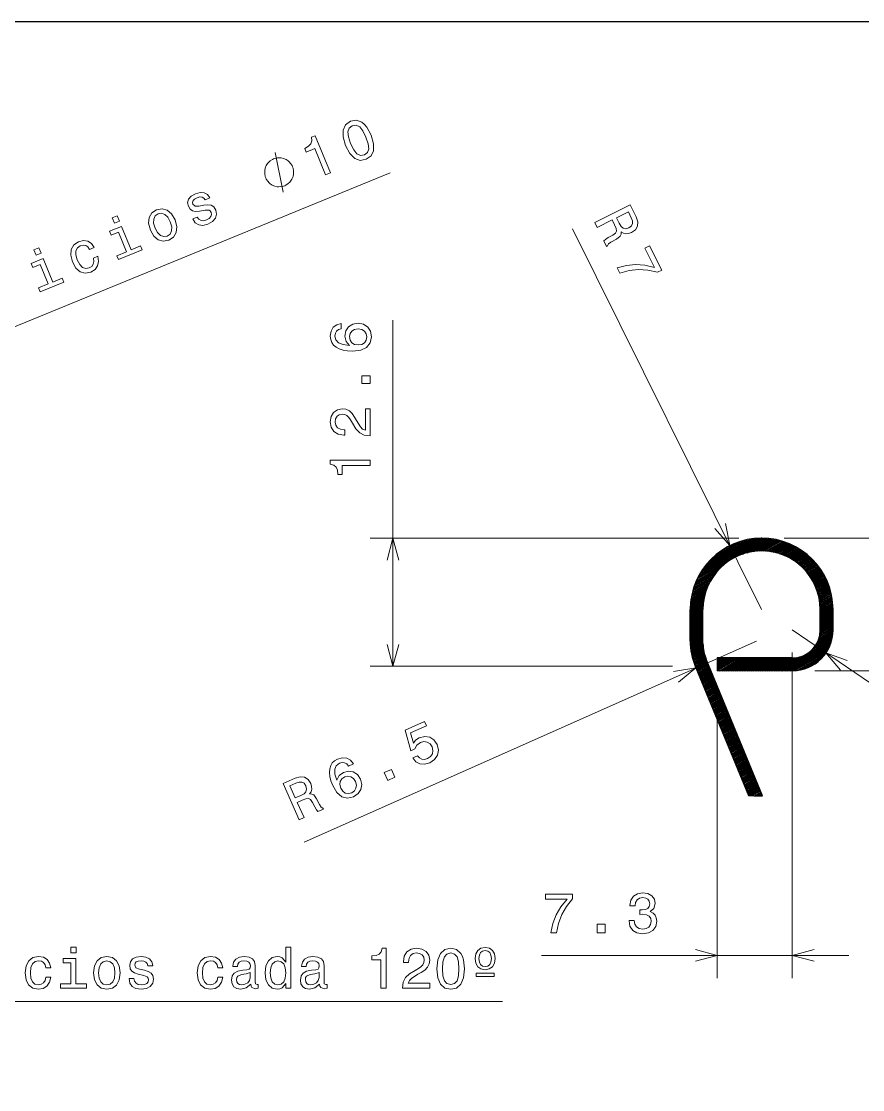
# Model space of a CAD drawing. Extents: x 25 to 410, y 10 to 284.
# Drawn here: x 167.2 to 241.5, y 189.7 to 284 of the extents above; entities that cross this region are included whole.
import ezdxf

# ---------------------------------------------------------------- set-up
doc = ezdxf.new("R2010")
doc.units = 0
doc.linetypes.add('DASHDOT', pattern=[18.5, 12, -3, 0.5, -3])
doc.layers.get('0').update_dxf_attribs({"linetype": 'CONTINUOUS'})
doc.layers.add('cotas', color=2, linetype='CONTINUOUS', lineweight=20)

msp = doc.modelspace()

# ---------------------------------------------------------------- linework, layer by layer
at = {"color": 7}
msp.add_line((25, 284), (410, 284), dxfattribs=at)
at = {"color": 7, "ltscale": 0.17905}
msp.add_line((226.864, 234.772), (233.066, 238.353), dxfattribs=at)
at = {"color": 7, "ltscale": 0.171556}
msp.add_line((226.944, 234.934), (232.887, 238.365), dxfattribs=at)
at = {"color": 7, "ltscale": 0.163603}
msp.add_line((227.031, 235.099), (232.698, 238.371), dxfattribs=at)
at = {"color": 7, "ltscale": 0.155116}
msp.add_line((227.128, 235.271), (232.502, 238.373), dxfattribs=at)
at = {"color": 7, "ltscale": 0.145918}
msp.add_line((227.239, 235.45), (232.294, 238.369), dxfattribs=at)
at = {"color": 7, "ltscale": 0.135877}
msp.add_line((227.362, 235.637), (232.069, 238.354), dxfattribs=at)
at = {"color": 7, "ltscale": 0.12489}
msp.add_line((227.502, 235.833), (231.828, 238.331), dxfattribs=at)
at = {"color": 7, "ltscale": 0.112624}
msp.add_line((227.664, 236.042), (231.565, 238.295), dxfattribs=at)
at = {"color": 7, "ltscale": 0.098567}
msp.add_line((227.858, 236.269), (231.272, 238.241), dxfattribs=at)
at = {"color": 7, "ltscale": 0.081861}
msp.add_line((228.098, 236.524), (230.934, 238.161), dxfattribs=at)
at = {"color": 7, "ltscale": 0.060417}
msp.add_line((228.416, 236.823), (230.509, 238.031), dxfattribs=at)
at = {"color": 7, "ltscale": 0.023165}
msp.add_line((229.021, 237.287), (229.823, 237.751), dxfattribs=at)
at = {"color": 7, "ltscale": 0.068795}
msp.add_line((230.854, 236.96), (233.237, 238.336), dxfattribs=at)
at = {"color": 7, "ltscale": 0.061528}
msp.add_line((231.273, 237.087), (233.404, 238.317), dxfattribs=at)
at = {"color": 7, "ltscale": 0.05663}
msp.add_line((231.6, 237.16), (233.561, 238.292), dxfattribs=at)
at = {"color": 7, "ltscale": 0.053086}
msp.add_line((231.877, 237.205), (233.716, 238.266), dxfattribs=at)
at = {"color": 7, "ltscale": 0.050259}
msp.add_line((232.123, 237.231), (233.864, 238.236), dxfattribs=at)
at = {"color": 7, "ltscale": 0.047955}
msp.add_line((232.347, 237.245), (234.008, 238.204), dxfattribs=at)
at = {"color": 7, "ltscale": 0.045943}
msp.add_line((232.556, 237.25), (234.148, 238.169), dxfattribs=at)
at = {"color": 7, "ltscale": 0.044341}
msp.add_line((232.748, 237.245), (234.284, 238.132), dxfattribs=at)
at = {"color": 7, "ltscale": 0.042887}
for p, q in [((232.93, 237.235), (234.415, 238.093)), ((226.414, 233.473), (227.899, 234.33))]:
    msp.add_line(p, q, dxfattribs=at)
at = {"color": 7, "ltscale": 0.041615}
msp.add_line((233.103, 237.219), (234.545, 238.052), dxfattribs=at)
at = {"color": 7, "ltscale": 0.040414}
msp.add_line((233.269, 237.2), (234.669, 238.008), dxfattribs=at)
at = {"color": 7, "ltscale": 0.039442}
msp.add_line((233.426, 237.175), (234.792, 237.964), dxfattribs=at)
at = {"color": 7, "ltscale": 0.038494}
msp.add_line((233.577, 237.147), (234.911, 237.917), dxfattribs=at)
at = {"color": 7, "ltscale": 0.037666}
msp.add_line((233.724, 237.116), (235.029, 237.869), dxfattribs=at)
at = {"color": 7, "ltscale": 0.036884}
msp.add_line((233.863, 237.081), (235.141, 237.818), dxfattribs=at)
at = {"color": 7, "ltscale": 0.036206}
msp.add_line((233.998, 237.044), (235.253, 237.768), dxfattribs=at)
at = {"color": 7, "ltscale": 0.035529}
msp.add_line((234.13, 237.004), (235.361, 237.715), dxfattribs=at)
at = {"color": 7, "ltscale": 0.034962}
msp.add_line((234.256, 236.961), (235.467, 237.66), dxfattribs=at)
at = {"color": 7, "ltscale": 0.034397}
msp.add_line((234.38, 236.917), (235.572, 237.605), dxfattribs=at)
at = {"color": 7, "ltscale": 0.033902}
msp.add_line((234.498, 236.87), (235.672, 237.548), dxfattribs=at)
at = {"color": 7, "ltscale": 0.033446}
msp.add_line((234.615, 236.822), (235.773, 237.491), dxfattribs=at)
at = {"color": 7, "ltscale": 0.033}
msp.add_line((234.727, 236.771), (235.87, 237.431), dxfattribs=at)
at = {"color": 7, "ltscale": 0.032587}
msp.add_line((234.837, 236.719), (235.966, 237.371), dxfattribs=at)
at = {"color": 7, "ltscale": 0.032235}
msp.add_line((234.943, 236.665), (236.06, 237.31), dxfattribs=at)
at = {"color": 7, "ltscale": 0.031851}
msp.add_line((235.047, 236.61), (236.151, 237.247), dxfattribs=at)
at = {"color": 7, "ltscale": 0.031564}
msp.add_line((235.148, 236.553), (236.241, 237.184), dxfattribs=at)
at = {"color": 7, "ltscale": 0.031225}
msp.add_line((235.247, 236.494), (236.329, 237.119), dxfattribs=at)
at = {"color": 7, "ltscale": 0.03095}
msp.add_line((235.343, 236.434), (236.415, 237.053), dxfattribs=at)
at = {"color": 7, "ltscale": 0.030696}
msp.add_line((235.437, 236.373), (236.5, 236.987), dxfattribs=at)
at = {"color": 7, "ltscale": 0.030432}
msp.add_line((235.528, 236.31), (236.582, 236.919), dxfattribs=at)
at = {"color": 7, "ltscale": 0.030198}
msp.add_line((235.618, 236.246), (236.664, 236.85), dxfattribs=at)
at = {"color": 7, "ltscale": 0.030001}
msp.add_line((235.704, 236.181), (236.743, 236.781), dxfattribs=at)
at = {"color": 7, "ltscale": 0.068709}
msp.add_line((226.793, 234.615), (229.173, 235.99), dxfattribs=at)
at = {"color": 7, "ltscale": 0.029757}
msp.add_line((235.79, 236.115), (236.821, 236.71), dxfattribs=at)
at = {"color": 7, "ltscale": 0.029632}
msp.add_line((235.872, 236.047), (236.898, 236.639), dxfattribs=at)
at = {"color": 7, "ltscale": 0.029403}
msp.add_line((235.953, 235.978), (236.972, 236.566), dxfattribs=at)
at = {"color": 7, "ltscale": 0.02927}
msp.add_line((236.031, 235.908), (237.045, 236.493), dxfattribs=at)
at = {"color": 7, "ltscale": 0.029134}
msp.add_line((236.109, 235.837), (237.118, 236.42), dxfattribs=at)
at = {"color": 7, "ltscale": 0.028977}
msp.add_line((236.183, 235.765), (237.187, 236.344), dxfattribs=at)
at = {"color": 7, "ltscale": 0.028858}
msp.add_line((236.256, 235.691), (237.256, 236.269), dxfattribs=at)
at = {"color": 7, "ltscale": 0.028751}
msp.add_line((236.328, 235.617), (237.324, 236.192), dxfattribs=at)
at = {"color": 7, "ltscale": 0.028635}
msp.add_line((236.397, 235.542), (237.389, 236.114), dxfattribs=at)
at = {"color": 7, "ltscale": 0.028539}
msp.add_line((236.465, 235.465), (237.454, 236.036), dxfattribs=at)
at = {"color": 7, "ltscale": 0.028474}
msp.add_line((236.53, 235.388), (237.517, 235.957), dxfattribs=at)
at = {"color": 7, "ltscale": 0.028359}
msp.add_line((236.595, 235.31), (237.578, 235.877), dxfattribs=at)
at = {"color": 7, "ltscale": 0.028347}
msp.add_line((236.657, 235.23), (237.639, 235.797), dxfattribs=at)
at = {"color": 7, "ltscale": 0.047976}
msp.add_line((226.523, 233.882), (228.185, 234.842), dxfattribs=at)
at = {"color": 7, "ltscale": 0.050365}
msp.add_line((226.565, 234.022), (228.309, 235.029), dxfattribs=at)
at = {"color": 7, "ltscale": 0.053111}
msp.add_line((226.616, 234.167), (228.455, 235.229), dxfattribs=at)
at = {"color": 7, "ltscale": 0.056682}
msp.add_line((226.668, 234.312), (228.631, 235.446), dxfattribs=at)
at = {"color": 7, "ltscale": 0.061444}
msp.add_line((226.728, 234.463), (228.857, 235.691), dxfattribs=at)
at = {"color": 7, "ltscale": 0.02826}
msp.add_line((236.718, 235.15), (237.697, 235.715), dxfattribs=at)
at = {"color": 7, "ltscale": 0.028213}
for p, q in [((236.777, 235.068), (237.754, 235.632)), ((236.834, 234.985), (237.811, 235.55))]:
    msp.add_line(p, q, dxfattribs=at)
at = {"color": 7, "ltscale": 0.028137}
msp.add_line((236.89, 234.902), (237.865, 235.465), dxfattribs=at)
at = {"color": 7, "ltscale": 0.028138}
msp.add_line((236.943, 234.818), (237.918, 235.38), dxfattribs=at)
at = {"color": 7, "ltscale": 0.028124}
msp.add_line((236.996, 234.733), (237.971, 235.295), dxfattribs=at)
at = {"color": 7, "ltscale": 0.028119}
for p, q in [((237.046, 234.646), (238.02, 235.208)), ((237.095, 234.559), (238.069, 235.121))]:
    msp.add_line(p, q, dxfattribs=at)
at = {"color": 7, "ltscale": 0.028157}
msp.add_line((237.142, 234.471), (238.117, 235.034), dxfattribs=at)
at = {"color": 7, "ltscale": 0.028156}
msp.add_line((237.188, 234.381), (238.163, 234.945), dxfattribs=at)
at = {"color": 7, "ltscale": 0.028192}
msp.add_line((237.232, 234.292), (238.208, 234.855), dxfattribs=at)
at = {"color": 7, "ltscale": 0.04049}
msp.add_line((226.36, 233.211), (227.763, 234.021), dxfattribs=at)
at = {"color": 7, "ltscale": 0.041586}
msp.add_line((226.387, 233.342), (227.827, 234.173), dxfattribs=at)
at = {"color": 7, "ltscale": 0.044317}
msp.add_line((226.447, 233.608), (227.983, 234.494), dxfattribs=at)
at = {"color": 7, "ltscale": 0.046065}
msp.add_line((226.481, 233.743), (228.077, 234.664), dxfattribs=at)
at = {"color": 7, "ltscale": 0.028252}
for p, q in [((237.273, 234.2), (238.252, 234.765)), ((237.315, 234.109), (238.294, 234.674))]:
    msp.add_line(p, q, dxfattribs=at)
at = {"color": 7, "ltscale": 0.028365}
msp.add_line((237.353, 234.015), (238.335, 234.582), dxfattribs=at)
at = {"color": 7, "ltscale": 0.028404}
msp.add_line((237.39, 233.921), (238.374, 234.489), dxfattribs=at)
at = {"color": 7, "ltscale": 0.028486}
msp.add_line((237.425, 233.826), (238.412, 234.395), dxfattribs=at)
at = {"color": 7, "ltscale": 0.028601}
msp.add_line((237.459, 233.73), (238.449, 234.302), dxfattribs=at)
at = {"color": 7, "ltscale": 0.028666}
msp.add_line((237.49, 233.633), (238.483, 234.206), dxfattribs=at)
at = {"color": 7, "ltscale": 0.028783}
msp.add_line((237.52, 233.534), (238.517, 234.11), dxfattribs=at)
at = {"color": 7, "ltscale": 0.028911}
msp.add_line((237.549, 233.435), (238.55, 234.014), dxfattribs=at)
at = {"color": 7, "ltscale": 0.02903}
msp.add_line((237.574, 233.335), (238.58, 233.915), dxfattribs=at)
at = {"color": 7, "ltscale": 0.03498}
msp.add_line((226.262, 232.346), (227.474, 233.046), dxfattribs=at)
at = {"color": 7, "ltscale": 0.035535}
msp.add_line((226.27, 232.466), (227.501, 233.177), dxfattribs=at)
at = {"color": 7, "ltscale": 0.036205}
msp.add_line((226.278, 232.586), (227.532, 233.31), dxfattribs=at)
at = {"color": 7, "ltscale": 0.036861}
msp.add_line((226.29, 232.708), (227.566, 233.445), dxfattribs=at)
at = {"color": 7, "ltscale": 0.03766}
msp.add_line((226.303, 232.832), (227.608, 233.585), dxfattribs=at)
at = {"color": 7, "ltscale": 0.03851}
msp.add_line((226.319, 232.956), (227.653, 233.726), dxfattribs=at)
at = {"color": 7, "ltscale": 0.03939}
msp.add_line((226.339, 233.083), (227.704, 233.871), dxfattribs=at)
at = {"color": 7, "ltscale": 0.02915}
msp.add_line((237.6, 233.234), (238.609, 233.817), dxfattribs=at)
at = {"color": 7, "ltscale": 0.029344}
msp.add_line((237.621, 233.131), (238.638, 233.718), dxfattribs=at)
at = {"color": 7, "ltscale": 0.029467}
msp.add_line((237.642, 233.027), (238.663, 233.617), dxfattribs=at)
at = {"color": 7, "ltscale": 0.029681}
msp.add_line((237.66, 232.922), (238.688, 233.516), dxfattribs=at)
at = {"color": 7, "ltscale": 0.029856}
msp.add_line((237.677, 232.817), (238.711, 233.414), dxfattribs=at)
at = {"color": 7, "ltscale": 0.030055}
msp.add_line((237.691, 232.709), (238.732, 233.31), dxfattribs=at)
at = {"color": 7, "ltscale": 0.030312}
msp.add_line((237.704, 232.601), (238.754, 233.207), dxfattribs=at)
at = {"color": 7, "ltscale": 0.030511}
msp.add_line((237.714, 232.491), (238.771, 233.102), dxfattribs=at)
at = {"color": 7, "ltscale": 0.030778}
msp.add_line((237.721, 232.38), (238.787, 232.996), dxfattribs=at)
at = {"color": 7, "ltscale": 0.033493}
msp.add_line((226.256, 231.996), (227.417, 232.666), dxfattribs=at)
at = {"color": 7, "ltscale": 0.033091}
msp.add_line((226.256, 231.881), (227.403, 232.543), dxfattribs=at)
at = {"color": 7, "ltscale": 0.032851}
msp.add_line((226.256, 231.765), (227.394, 232.422), dxfattribs=at)
at = {"color": 7, "ltscale": 0.032623}
msp.add_line((226.256, 231.65), (227.387, 232.302), dxfattribs=at)
at = {"color": 7, "ltscale": 0.032548}
msp.add_line((226.256, 231.534), (227.384, 232.185), dxfattribs=at)
at = {"color": 7, "ltscale": 0.069513}
msp.add_line((226.256, 229.294), (226.256, 232.075), dxfattribs=at)
at = {"color": 7, "ltscale": 0.032476}
for p, q in [((226.256, 231.419), (227.381, 232.068)), ((226.256, 231.304), (227.381, 231.953)), ((226.256, 231.188), (227.381, 231.838)), ((226.256, 231.073), (227.381, 231.722)), ((226.256, 230.957), (227.381, 231.607)), ((226.256, 230.842), (227.381, 231.491)), ((226.256, 230.726), (227.381, 231.376)), ((226.256, 230.611), (227.381, 231.26)), ((226.256, 230.495), (227.381, 231.145)), ((237.731, 231.347), (238.856, 231.996)), ((237.731, 231.231), (238.856, 231.881)), ((237.731, 231.116), (238.856, 231.765)), ((237.731, 231), (238.856, 231.65)), ((237.731, 230.885), (238.856, 231.534)), ((237.731, 230.769), (238.856, 231.419)), ((237.731, 230.654), (238.856, 231.304)), ((237.731, 230.539), (238.856, 231.188)), ((237.731, 230.423), (238.856, 231.073)), ((226.256, 230.38), (227.381, 231.029)), ((226.256, 230.149), (227.381, 230.798)), ((226.256, 229.918), (227.381, 230.567)), ((226.256, 229.687), (227.381, 230.336)), ((237.731, 230.308), (238.856, 230.957)), ((226.256, 229.456), (227.381, 230.105))]:
    msp.add_line(p, q, dxfattribs=at)
at = {"color": 7, "ltscale": 0.0339}
msp.add_line((226.257, 232.112), (227.432, 232.79), dxfattribs=at)
at = {"color": 7, "ltscale": 0.034405}
msp.add_line((226.26, 232.229), (227.452, 232.917), dxfattribs=at)
at = {"color": 7, "ltscale": 0.075076}
msp.add_line((227.381, 229.072), (227.381, 232.075), dxfattribs=at)
at = {"color": 7, "ltscale": 0.031056}
msp.add_line((237.727, 232.268), (238.803, 232.889), dxfattribs=at)
at = {"color": 7, "ltscale": 0.031335}
msp.add_line((237.73, 232.154), (238.815, 232.781), dxfattribs=at)
at = {"color": 7, "ltscale": 0.031636}
msp.add_line((237.731, 232.04), (238.827, 232.672), dxfattribs=at)
at = {"color": 7, "ltscale": 0.031894}
msp.add_line((237.731, 231.924), (238.836, 232.562), dxfattribs=at)
at = {"color": 7, "ltscale": 0.03211}
msp.add_line((237.731, 231.809), (238.844, 232.451), dxfattribs=at)
at = {"color": 7, "ltscale": 0.032304}
msp.add_line((237.731, 231.693), (238.85, 232.339), dxfattribs=at)
at = {"color": 7, "ltscale": 0.032378}
msp.add_line((237.731, 231.578), (238.853, 232.225), dxfattribs=at)
at = {"color": 7, "ltscale": 0.032452}
msp.add_line((237.731, 231.462), (238.856, 232.111), dxfattribs=at)
at = {"color": 7, "ltscale": 0.045}
for p, q in [((237.731, 230.275), (237.731, 232.075)), ((238.856, 230.275), (238.856, 232.075))]:
    msp.add_line(p, q, dxfattribs=at)
at = {"color": 7, "ltscale": 0.032475}
for p, q in [((226.256, 230.264), (227.381, 230.914)), ((226.256, 230.033), (227.381, 230.683)), ((226.256, 229.802), (227.381, 230.452)), ((226.256, 229.571), (227.381, 230.221)), ((226.256, 229.341), (227.381, 229.99))]:
    msp.add_line(p, q, dxfattribs=at)
at = {"color": 7, "ltscale": 0.036908}
msp.add_line((237.575, 229.409), (238.854, 230.147), dxfattribs=at)
at = {"color": 7, "ltscale": 0.035599}
msp.add_line((237.623, 229.552), (238.856, 230.264), dxfattribs=at)
at = {"color": 7, "ltscale": 0.034518}
msp.add_line((237.661, 229.689), (238.856, 230.38), dxfattribs=at)
at = {"color": 7, "ltscale": 0.033691}
msp.add_line((237.689, 229.821), (238.856, 230.495), dxfattribs=at)
at = {"color": 7, "ltscale": 0.033102}
msp.add_line((237.71, 229.949), (238.856, 230.611), dxfattribs=at)
at = {"color": 7, "ltscale": 0.032727}
msp.add_line((237.723, 230.072), (238.856, 230.726), dxfattribs=at)
at = {"color": 7, "ltscale": 0.03253}
msp.add_line((237.73, 230.191), (238.856, 230.842), dxfattribs=at)
at = {"color": 7, "ltscale": 0.032441}
msp.add_line((226.258, 229.226), (227.381, 229.875), dxfattribs=at)
at = {"color": 7, "ltscale": 0.032382}
msp.add_line((226.26, 229.111), (227.381, 229.759), dxfattribs=at)
at = {"color": 7, "ltscale": 0.032234}
msp.add_line((226.265, 228.999), (227.381, 229.644), dxfattribs=at)
at = {"color": 7, "ltscale": 0.032062}
msp.add_line((226.271, 228.887), (227.381, 229.528), dxfattribs=at)
at = {"color": 7, "ltscale": 0.031788}
msp.add_line((226.28, 228.777), (227.381, 229.413), dxfattribs=at)
at = {"color": 7, "ltscale": 0.031501}
msp.add_line((226.29, 228.667), (227.381, 229.297), dxfattribs=at)
at = {"color": 7, "ltscale": 0.13587}
msp.add_line((234.039, 226.675), (238.746, 229.392), dxfattribs=at)
at = {"color": 7, "ltscale": 0.129013}
msp.add_line((234.239, 226.675), (238.708, 229.255), dxfattribs=at)
at = {"color": 7, "ltscale": 0.052696}
msp.add_line((236.951, 228.472), (238.777, 229.525), dxfattribs=at)
at = {"color": 7, "ltscale": 0.046773}
msp.add_line((237.182, 228.72), (238.802, 229.656), dxfattribs=at)
at = {"color": 7, "ltscale": 0.043163}
msp.add_line((237.327, 228.92), (238.822, 229.783), dxfattribs=at)
at = {"color": 7, "ltscale": 0.04054}
msp.add_line((237.432, 229.096), (238.837, 229.907), dxfattribs=at)
at = {"color": 7, "ltscale": 0.038543}
msp.add_line((237.512, 229.257), (238.847, 230.028), dxfattribs=at)
at = {"color": 7, "ltscale": 0.031112}
msp.add_line((226.304, 228.559), (227.381, 229.182), dxfattribs=at)
at = {"color": 7, "ltscale": 0.030713}
msp.add_line((226.318, 228.452), (227.381, 229.066), dxfattribs=at)
at = {"color": 7, "ltscale": 0.03028}
msp.add_line((226.335, 228.346), (227.383, 228.952), dxfattribs=at)
at = {"color": 7, "ltscale": 0.029933}
msp.add_line((226.352, 228.241), (227.389, 228.84), dxfattribs=at)
at = {"color": 7, "ltscale": 0.0296}
msp.add_line((226.373, 228.138), (227.398, 228.73), dxfattribs=at)
at = {"color": 7, "ltscale": 0.029336}
msp.add_line((226.394, 228.034), (227.41, 228.621), dxfattribs=at)
at = {"color": 7, "ltscale": 0.029081}
msp.add_line((226.418, 227.933), (227.425, 228.514), dxfattribs=at)
at = {"color": 7, "ltscale": 0.028886}
msp.add_line((226.443, 227.831), (227.443, 228.409), dxfattribs=at)
at = {"color": 7, "ltscale": 0.028697}
msp.add_line((226.47, 227.732), (227.464, 228.306), dxfattribs=at)
at = {"color": 7, "ltscale": 0.121944}
msp.add_line((234.439, 226.675), (238.663, 229.113), dxfattribs=at)
at = {"color": 7, "ltscale": 0.11463}
msp.add_line((234.639, 226.675), (238.61, 228.967), dxfattribs=at)
at = {"color": 7, "ltscale": 0.107028}
msp.add_line((234.839, 226.675), (238.546, 228.815), dxfattribs=at)
at = {"color": 7, "ltscale": 0.09908}
msp.add_line((235.039, 226.675), (238.471, 228.656), dxfattribs=at)
at = {"color": 7, "ltscale": 0.090711}
msp.add_line((235.239, 226.675), (238.381, 228.489), dxfattribs=at)
at = {"color": 7, "ltscale": 0.081533}
msp.add_line((235.449, 226.68), (238.273, 228.311), dxfattribs=at)
at = {"color": 7, "ltscale": 0.02858}
msp.add_line((226.498, 227.632), (227.488, 228.204), dxfattribs=at)
at = {"color": 7, "ltscale": 0.028468}
msp.add_line((226.528, 227.534), (227.514, 228.104), dxfattribs=at)
at = {"color": 7, "ltscale": 0.028411}
msp.add_line((226.559, 227.437), (227.544, 228.005), dxfattribs=at)
at = {"color": 7, "ltscale": 0.02835}
msp.add_line((226.593, 227.341), (227.575, 227.908), dxfattribs=at)
at = {"color": 7, "ltscale": 0.028342}
for p, q in [((226.627, 227.245), (227.609, 227.812)), ((226.664, 227.151), (227.646, 227.718))]:
    msp.add_line(p, q, dxfattribs=at)
at = {"color": 7, "ltscale": 0.028375}
for p, q in [((226.701, 227.057), (227.684, 227.624)), ((226.739, 226.964), (227.722, 227.531)), ((226.778, 226.87), (227.761, 227.438)), ((226.816, 226.777), (227.799, 227.345)), ((226.855, 226.684), (227.838, 227.251)), ((226.932, 226.497), (227.914, 227.065)), ((226.97, 226.404), (227.953, 226.971)), ((227.008, 226.311), (227.991, 226.878)), ((227.047, 226.217), (228.03, 226.785)), ((227.085, 226.124), (228.068, 226.691)), ((227.124, 226.031), (228.107, 226.598)), ((227.162, 225.937), (228.145, 226.505)), ((227.2, 225.844), (228.183, 226.412)), ((227.239, 225.751), (228.222, 226.318)), ((227.277, 225.658), (228.26, 226.225)), ((227.316, 225.564), (228.299, 226.132)), ((227.354, 225.471), (228.337, 226.038)), ((227.392, 225.378), (228.375, 225.945)), ((227.431, 225.284), (228.414, 225.852)), ((227.469, 225.191), (228.452, 225.759)), ((227.508, 225.098), (228.491, 225.665)), ((227.584, 224.911), (228.567, 225.479)), ((227.623, 224.818), (228.606, 225.385)), ((227.661, 224.725), (228.644, 225.292)), ((227.7, 224.631), (228.683, 225.199)), ((227.738, 224.538), (228.721, 225.105)), ((227.777, 224.445), (228.759, 225.012)), ((227.815, 224.351), (228.798, 224.919)), ((227.853, 224.258), (228.836, 224.826)), ((227.892, 224.165), (228.875, 224.732)), ((227.93, 224.072), (228.913, 224.639)), ((227.969, 223.978), (228.952, 224.546)), ((228.007, 223.885), (228.99, 224.452)), ((228.045, 223.792), (229.028, 224.359)), ((228.084, 223.698), (229.067, 224.266)), ((228.122, 223.605), (229.105, 224.173)), ((228.161, 223.512), (229.144, 224.079)), ((228.199, 223.418), (229.182, 223.986)), ((228.237, 223.325), (229.22, 223.893)), ((228.276, 223.232), (229.259, 223.799)), ((228.314, 223.139), (229.297, 223.706)), ((228.353, 223.045), (229.336, 223.613)), ((228.391, 222.952), (229.374, 223.519)), ((228.43, 222.859), (229.412, 223.426)), ((228.468, 222.765), (229.451, 223.333)), ((228.506, 222.672), (229.489, 223.24)), ((228.545, 222.579), (229.528, 223.146)), ((228.583, 222.486), (229.566, 223.053)), ((228.622, 222.392), (229.605, 222.96)), ((228.66, 222.299), (229.643, 222.866)), ((228.698, 222.206), (229.681, 222.773)), ((228.737, 222.112), (229.72, 222.68)), ((228.775, 222.019), (229.758, 222.587)), ((228.814, 221.926), (229.797, 222.493)), ((228.852, 221.832), (229.835, 222.4)), ((228.89, 221.739), (229.873, 222.307)), ((228.929, 221.646), (229.912, 222.213)), ((228.967, 221.553), (229.95, 222.12)), ((229.006, 221.459), (229.989, 222.027)), ((229.082, 221.273), (230.065, 221.84)), ((229.121, 221.179), (230.104, 221.747)), ((229.159, 221.086), (230.142, 221.654)), ((229.198, 220.993), (230.181, 221.56)), ((229.236, 220.9), (230.219, 221.467)), ((229.275, 220.806), (230.257, 221.374)), ((229.313, 220.713), (230.296, 221.28)), ((229.351, 220.62), (230.334, 221.187)), ((229.39, 220.526), (230.373, 221.094)), ((229.428, 220.433), (230.411, 221.001)), ((229.467, 220.34), (230.45, 220.907)), ((229.505, 220.246), (230.488, 220.814)), ((229.543, 220.153), (230.526, 220.721)), ((229.582, 220.06), (230.565, 220.627)), ((229.62, 219.967), (230.603, 220.534)), ((229.659, 219.873), (230.642, 220.441)), ((229.697, 219.78), (230.68, 220.347)), ((229.735, 219.687), (230.718, 220.254)), ((229.774, 219.593), (230.757, 220.161)), ((229.812, 219.5), (230.795, 220.068)), ((229.851, 219.407), (230.834, 219.974)), ((229.889, 219.314), (230.872, 219.881)), ((229.928, 219.22), (230.91, 219.788)), ((229.966, 219.127), (230.949, 219.694)), ((230.004, 219.034), (230.987, 219.601)), ((230.043, 218.94), (231.026, 219.508)), ((230.081, 218.847), (231.064, 219.415)), ((230.12, 218.754), (231.103, 219.321)), ((230.158, 218.66), (231.141, 219.228)), ((230.196, 218.567), (231.179, 219.135)), ((230.235, 218.474), (231.218, 219.041)), ((230.273, 218.381), (231.256, 218.948)), ((230.312, 218.287), (231.295, 218.855)), ((230.35, 218.194), (231.333, 218.761)), ((230.388, 218.101), (231.371, 218.668)), ((230.427, 218.007), (231.41, 218.575)), ((230.465, 217.914), (231.448, 218.482)), ((230.504, 217.821), (231.487, 218.388)), ((230.542, 217.728), (231.525, 218.295)), ((230.58, 217.634), (231.563, 218.202)), ((230.619, 217.541), (231.602, 218.108)), ((230.657, 217.448), (231.64, 218.015)), ((230.696, 217.354), (231.679, 217.922)), ((230.734, 217.261), (231.717, 217.829)), ((230.773, 217.168), (231.755, 217.735)), ((230.811, 217.074), (231.794, 217.642)), ((230.849, 216.981), (231.832, 217.549)), ((230.888, 216.888), (231.871, 217.455)), ((230.926, 216.795), (231.909, 217.362)), ((230.965, 216.701), (231.948, 217.269)), ((231.003, 216.608), (231.986, 217.175)), ((231.041, 216.515), (232.024, 217.082)), ((231.08, 216.421), (232.063, 216.989)), ((231.118, 216.328), (232.101, 216.896)), ((231.157, 216.235), (232.14, 216.802)), ((231.195, 216.142), (232.178, 216.709)), ((231.233, 216.048), (232.216, 216.616)), ((231.272, 215.955), (232.255, 216.522)), ((231.31, 215.862), (232.293, 216.429)), ((231.349, 215.768), (232.332, 216.336)), ((231.387, 215.675), (232.37, 216.243))]:
    msp.add_line(p, q, dxfattribs=at)
at = {"color": 7, "ltscale": 0.326537}
msp.add_line((232.625, 215.623), (227.652, 227.701), dxfattribs=at)
at = {"color": 7, "ltscale": 0.165293}
for p, q in [((235.256, 227.8), (228.645, 227.8)), ((235.256, 226.675), (228.645, 226.675))]:
    msp.add_line(p, q, dxfattribs=at)
at = {"color": 7, "ltscale": 0.028125}
msp.add_line((228.645, 227.8), (228.645, 226.675), dxfattribs=at)
at = {"color": 7, "ltscale": 0.056083}
msp.add_line((228.645, 226.678), (230.587, 227.8), dxfattribs=at)
at = {"color": 7, "ltscale": 0.050309}
msp.add_line((228.645, 226.793), (230.387, 227.8), dxfattribs=at)
at = {"color": 7, "ltscale": 0.044536}
msp.add_line((228.645, 226.909), (230.187, 227.8), dxfattribs=at)
at = {"color": 7, "ltscale": 0.038762}
msp.add_line((228.645, 227.024), (229.987, 227.8), dxfattribs=at)
at = {"color": 7, "ltscale": 0.032989}
msp.add_line((228.645, 227.14), (229.787, 227.8), dxfattribs=at)
at = {"color": 7, "ltscale": 0.027215}
msp.add_line((228.645, 227.255), (229.587, 227.8), dxfattribs=at)
at = {"color": 7, "ltscale": 0.021442}
msp.add_line((228.645, 227.371), (229.387, 227.8), dxfattribs=at)
at = {"color": 7, "ltscale": 0.015669}
msp.add_line((228.645, 227.486), (229.187, 227.8), dxfattribs=at)
at = {"color": 7, "ltscale": 0.009895}
msp.add_line((228.645, 227.602), (228.987, 227.8), dxfattribs=at)
at = {"color": 7, "ltscale": 0.004122}
msp.add_line((228.645, 227.717), (228.787, 227.8), dxfattribs=at)
at = {"color": 7, "ltscale": 0.05625}
for p, q in [((228.839, 226.675), (230.787, 227.8)), ((229.039, 226.675), (230.987, 227.8)), ((229.239, 226.675), (231.187, 227.8)), ((229.439, 226.675), (231.387, 227.8)), ((229.639, 226.675), (231.587, 227.8)), ((229.839, 226.675), (231.787, 227.8)), ((230.039, 226.675), (231.987, 227.8)), ((230.239, 226.675), (232.187, 227.8)), ((230.439, 226.675), (232.387, 227.8)), ((230.639, 226.675), (232.587, 227.8)), ((230.839, 226.675), (232.787, 227.8)), ((231.039, 226.675), (232.987, 227.8)), ((231.239, 226.675), (233.187, 227.8)), ((231.439, 226.675), (233.387, 227.8)), ((231.639, 226.675), (233.587, 227.8)), ((231.839, 226.675), (233.787, 227.8)), ((232.039, 226.675), (233.987, 227.8)), ((232.239, 226.675), (234.187, 227.8)), ((232.439, 226.675), (234.387, 227.8)), ((232.639, 226.675), (234.587, 227.8)), ((232.839, 226.675), (234.787, 227.8)), ((233.039, 226.675), (234.987, 227.8)), ((233.239, 226.675), (235.187, 227.8))]:
    msp.add_line(p, q, dxfattribs=at)
at = {"color": 7, "ltscale": 0.056467}
msp.add_line((233.439, 226.675), (235.395, 227.804), dxfattribs=at)
at = {"color": 7, "ltscale": 0.057781}
msp.add_line((233.639, 226.675), (235.64, 227.83), dxfattribs=at)
at = {"color": 7, "ltscale": 0.061558}
msp.add_line((233.839, 226.675), (235.971, 227.906), dxfattribs=at)
at = {"color": 7, "ltscale": 0.0708}
msp.add_line((235.685, 226.701), (238.137, 228.117), dxfattribs=at)
at = {"color": 7, "ltscale": 0.05778}
msp.add_line((235.961, 226.745), (237.963, 227.901), dxfattribs=at)
at = {"color": 7, "ltscale": 0.040046}
msp.add_line((236.317, 226.835), (237.704, 227.636), dxfattribs=at)
at = {"color": 7, "ltscale": 0.308283}
msp.add_line((226.697, 227.067), (231.392, 215.664), dxfattribs=at)
at = {"color": 7, "ltscale": 0.028374}
for p, q in [((226.893, 226.59), (227.876, 227.158)), ((227.546, 225.004), (228.529, 225.572))]:
    msp.add_line(p, q, dxfattribs=at)
at = {"color": 7, "ltscale": 0.028376}
msp.add_line((229.044, 221.366), (230.027, 221.933), dxfattribs=at)
at = {"color": 7, "ltscale": 0.024764}
msp.add_line((231.551, 215.654), (232.408, 216.149), dxfattribs=at)
at = {"color": 7, "ltscale": 0.020605}
msp.add_line((231.733, 215.644), (232.447, 216.056), dxfattribs=at)
at = {"color": 7, "ltscale": 0.016352}
msp.add_line((231.919, 215.636), (232.485, 215.963), dxfattribs=at)
at = {"color": 7, "ltscale": 0.011999}
msp.add_line((232.108, 215.629), (232.524, 215.869), dxfattribs=at)
at = {"color": 7, "ltscale": 0.007541}
msp.add_line((232.301, 215.625), (232.562, 215.776), dxfattribs=at)
at = {"color": 7, "ltscale": 0.002971}
msp.add_line((232.498, 215.623), (232.601, 215.683), dxfattribs=at)
at = {"color": 7}
for centre, radius, start, end in [((232.556, 232.075), 6.3, 90.00002, 179.99998), ((232.556, 232.075), 6.3, 0.00002, 89.99998), ((232.556, 232.075), 5.175, 90.00008, 179.99988), ((232.556, 232.075), 5.175, 0.00009, 89.99988), ((235.256, 230.275), 2.475, 270.00005, 359.99992), ((235.256, 230.275), 3.6, 270.00002, 359.99998), ((232.106, 229.294), 5.85, 179.99999, 202.37751), ((230.981, 229.072), 3.6, 179.99992, 202.37748), ((232.106, 229.294), 5.85, 204.00267, 223.59096)]:
    msp.add_arc(centre, radius, start, end, dxfattribs=at)
at = {"color": 7, "linetype": 'DASHDOT'}
msp.add_arc((232.556, 232.075), 16.452, 265.93986, 270.23922, dxfattribs=at)
at = {"color": 7}
msp.add_point((232.556, 238.375), dxfattribs=at)
at = {"layer": 'cotas'}
for p, q in [((109.471, 233.595), (199.772, 270.64)), ((232.556, 232.075), (215.866, 265.697)), ((200.013, 227.067), (200.013, 257.619)), ((230.556, 238.375), (198.013, 238.375)), ((235.256, 230.275), (254.073, 217.412)), ((232.106, 229.294), (192.193, 211.521)), ((235.256, 228.275), (235.256, 199.533)), ((224.697, 227.067), (198.013, 227.067)), ((228.645, 224.675), (228.645, 199.533)), ((213.137, 201.533), (240.256, 201.533))]:
    msp.add_line(p, q, dxfattribs=at)
at = {"layer": 'cotas', "ltscale": 0.440622}
msp.add_line((234.556, 238.375), (252.181, 238.375), dxfattribs=at)
at = {"layer": 'cotas', "ltscale": 0.373122}
msp.add_line((237.256, 226.675), (252.181, 226.675), dxfattribs=at)
at = {"layer": 'cotas'}
for points in [[(195.835, 273.035), (196.206, 272.331), (196.64, 271.899), (197.12, 271.725), (197.647, 271.821), (198.086, 272.121), (198.305, 272.582), (198.306, 273.193), (198.08, 273.956), (197.706, 274.653), (197.499, 274.906), (197.275, 275.092), (196.795, 275.266), (196.271, 275.176), (195.83, 274.87), (195.612, 274.404), (195.607, 273.792)], [(196.283, 273.219), (196.089, 273.799), (196.039, 274.252), (196.152, 274.577), (196.43, 274.789), (196.772, 274.831), (197.08, 274.679), (197.363, 274.321), (197.632, 273.772), (197.828, 273.187), (197.878, 272.734), (197.766, 272.41), (197.49, 272.204), (197.145, 272.155), (196.837, 272.307), (196.554, 272.665)], [(194.068, 270.462), (194.493, 270.636), (193.155, 273.898), (192.838, 273.768), (192.87, 273.449), (192.781, 273.188), (192.57, 272.971), (192.231, 272.788), (192.367, 272.457), (193.123, 272.767)], [(191.158, 271.16), (191.114, 271.268), (190.972, 271.462), (190.851, 271.601), (190.753, 271.687), (190.579, 271.805), (190.35, 271.9), (190.144, 271.942), (190.014, 271.952), (189.83, 271.939), (189.592, 271.905), (189.484, 271.86), (189.376, 271.816), (189.182, 271.673), (189.043, 271.553), (188.957, 271.455), (188.839, 271.28), (188.744, 271.052), (188.702, 270.846), (188.693, 270.716), (188.705, 270.532), (188.74, 270.294), (188.784, 270.186), (188.828, 270.078), (188.971, 269.884), (189.091, 269.744), (189.189, 269.659), (189.364, 269.541), (189.592, 269.445), (189.798, 269.404), (189.928, 269.394), (190.112, 269.407), (190.35, 269.441), (190.458, 269.486), (190.566, 269.53), (190.76, 269.672), (190.9, 269.793), (190.986, 269.891), (191.103, 270.065), (191.199, 270.294), (191.24, 270.5), (191.25, 270.63), (191.237, 270.814), (191.203, 271.052)], [(183.324, 267.761), (182.889, 267.691), (182.551, 267.678), (182.363, 267.857), (182.328, 268.023), (182.38, 268.175), (182.51, 268.31), (182.727, 268.432), (182.958, 268.494), (183.165, 268.48), (183.329, 268.4), (183.444, 268.252), (183.846, 268.416), (183.842, 268.426), (183.647, 268.7), (183.359, 268.86), (182.999, 268.886), (182.584, 268.782), (182.21, 268.563), (181.984, 268.29), (181.896, 267.987), (181.959, 267.675), (182.115, 267.412), (182.326, 267.27), (182.598, 267.218), (182.951, 267.248), (183.454, 267.324), (183.782, 267.322), (183.895, 267.259), (183.981, 267.131), (184.009, 266.941), (183.951, 266.764), (183.804, 266.605), (183.572, 266.478), (183.304, 266.401), (183.077, 266.422), (182.886, 266.529), (182.745, 266.727), (182.349, 266.565), (182.567, 266.218), (182.869, 266.026), (183.24, 265.987), (183.684, 266.099), (184.098, 266.339), (184.353, 266.635), (184.442, 266.976), (184.372, 267.346), (184.2, 267.619), (183.973, 267.76), (183.682, 267.793)], [(178.605, 265.58), (178.914, 265.041), (179.301, 264.709), (179.748, 264.587), (180.242, 264.686), (180.658, 264.961), (180.893, 265.357), (180.936, 265.865), (180.78, 266.472), (180.467, 267.008), (180.078, 267.345), (179.632, 267.462), (179.141, 267.369), (178.722, 267.088), (178.489, 266.687), (178.447, 266.179)], [(179.023, 265.756), (178.893, 266.194), (178.899, 266.551), (179.033, 266.823), (179.291, 267.005), (179.597, 267.055), (179.882, 266.959), (180.139, 266.705), (180.358, 266.304), (180.485, 265.86), (180.481, 265.499), (180.348, 265.226), (180.093, 265.05), (179.783, 264.994), (179.497, 265.095), (179.24, 265.349)], [(217.832, 266.234), (218.041, 265.814), (219.365, 266.471), (219.578, 266.041), (219.721, 265.718), (219.756, 265.488), (219.661, 265.306), (219.417, 265.128), (219.022, 264.904), (218.769, 264.745), (218.637, 264.612), (218.873, 264.138), (218.959, 264.18), (219.034, 264.347), (219.251, 264.5), (219.741, 264.782), (220.078, 265.045), (220.144, 265.208), (220.149, 265.413), (220.351, 265.288), (220.572, 265.24), (220.811, 265.257), (221.064, 265.349), (221.412, 265.601), (221.607, 265.923), (221.631, 266.306), (221.488, 266.742), (220.967, 267.79)], [(221.045, 266.669), (221.155, 266.38), (221.166, 266.143), (221.068, 265.942), (220.84, 265.778), (220.555, 265.693), (220.337, 265.737), (220.152, 265.904), (219.988, 266.178), (219.749, 266.661), (220.792, 267.179)], [(175.678, 266.832), (175.244, 266.654), (175.436, 266.187), (175.869, 266.365)], [(176.897, 263.821), (176.045, 265.897), (174.99, 265.465), (175.134, 265.115), (175.778, 265.379), (176.486, 263.653), (175.646, 263.308), (175.788, 262.963), (177.888, 263.824), (177.746, 264.169)], [(173.235, 263.873), (173.641, 264.039), (173.404, 264.378), (173.083, 264.59), (172.696, 264.643), (172.261, 264.547), (171.851, 264.27), (171.618, 263.869), (171.578, 263.356), (171.736, 262.756), (172.038, 262.22), (172.42, 261.886), (172.859, 261.761), (173.348, 261.858), (173.72, 262.093), (173.952, 262.417), (174.041, 262.813), (173.966, 263.262), (173.574, 263.101), (173.611, 262.811), (173.561, 262.561), (173.424, 262.364), (173.21, 262.232), (172.901, 262.176), (172.619, 262.279), (172.369, 262.53), (172.151, 262.942), (172.02, 263.38), (172.027, 263.736), (172.16, 264.009), (172.408, 264.187), (172.668, 264.245), (172.894, 264.212), (173.088, 264.085)], [(219.815, 262.239), (220.042, 261.783), (220.861, 262.004), (221.687, 262.087), (222.517, 262.037), (223.362, 261.854), (223.737, 262.041), (222.67, 264.191), (222.258, 263.987), (223.111, 262.27), (222.254, 262.464), (221.431, 262.523), (220.623, 262.449)], [(168.765, 263.996), (168.331, 263.818), (168.523, 263.351), (168.957, 263.529)], [(169.984, 260.985), (169.132, 263.061), (168.078, 262.629), (168.221, 262.279), (168.865, 262.543), (169.573, 260.817), (168.733, 260.472), (168.875, 260.127), (170.975, 260.988), (170.833, 261.333)], [(195.456, 257.311), (195.048, 257.215), (194.745, 256.993), (194.553, 256.65), (194.488, 256.207), (194.523, 255.909), (194.619, 255.652), (194.775, 255.425), (194.997, 255.233), (195.275, 255.082), (195.613, 254.971), (196.011, 254.9), (196.46, 254.88), (197.176, 254.961), (197.695, 255.208), (198.008, 255.606), (198.114, 256.151), (198.023, 256.64), (197.786, 257.014), (197.413, 257.256), (196.939, 257.341), (196.46, 257.256), (196.092, 257.024), (195.86, 256.666), (195.779, 256.222), (195.88, 255.743), (196.167, 255.385), (195.613, 255.46), (195.214, 255.622), (194.977, 255.869), (194.896, 256.212), (194.937, 256.464), (195.043, 256.655), (195.219, 256.782), (195.456, 256.847)], [(196.944, 256.852), (197.262, 256.797), (197.504, 256.655), (197.665, 256.428), (197.716, 256.146), (197.665, 255.849), (197.509, 255.622), (197.267, 255.475), (196.949, 255.43), (196.636, 255.48), (196.399, 255.622), (196.248, 255.854), (196.192, 256.166), (196.248, 256.439), (196.394, 256.655), (196.631, 256.797)], [(198.013, 252.017), (198.013, 252.713), (197.262, 252.713), (197.262, 252.017)], [(198.013, 247.398), (198.013, 249.804), (197.579, 249.804), (197.579, 247.902), (197.342, 248.008), (197.146, 248.19), (196.788, 248.75), (196.636, 249.047), (196.419, 249.38), (196.167, 249.617), (195.87, 249.753), (195.532, 249.804), (195.108, 249.718), (194.775, 249.481), (194.564, 249.118), (194.488, 248.649), (194.574, 248.165), (194.811, 247.797), (195.189, 247.559), (195.688, 247.479), (195.759, 247.479), (195.759, 247.938), (195.718, 247.938), (195.375, 247.983), (195.123, 248.119), (194.962, 248.336), (194.906, 248.624), (194.957, 248.916), (195.083, 249.133), (195.28, 249.274), (195.527, 249.325), (195.759, 249.289), (195.955, 249.193), (196.127, 249.032), (196.278, 248.81), (196.44, 248.513), (196.752, 248.018), (197.085, 247.67), (197.489, 247.464), (197.998, 247.398)], [(198.013, 244.802), (198.013, 245.261), (194.488, 245.261), (194.488, 244.918), (194.796, 244.827), (195.002, 244.646), (195.123, 244.368), (195.164, 243.985), (195.522, 243.985), (195.522, 244.802)], [(201.766, 218.972), (202.035, 218.64), (202.392, 218.445), (202.806, 218.409), (203.261, 218.528), (203.689, 218.819), (203.952, 219.206), (204.023, 219.668), (203.905, 220.168), (203.636, 220.562), (203.265, 220.799), (202.823, 220.862), (202.341, 220.741), (202.02, 220.532), (201.821, 220.261), (201.566, 221.18), (202.967, 221.804), (202.799, 222.182), (201.089, 221.421), (201.591, 219.612), (201.96, 219.776), (202.13, 220.112), (202.436, 220.342), (202.754, 220.423), (203.045, 220.376), (203.289, 220.214), (203.468, 219.946), (203.547, 219.633), (203.5, 219.342), (203.338, 219.098), (203.07, 218.918), (202.812, 218.842), (202.576, 218.864), (202.364, 218.968), (202.194, 219.163)], [(196.519, 218.436), (196.265, 218.77), (195.94, 218.956), (195.548, 218.992), (195.116, 218.871), (194.859, 218.718), (194.663, 218.526), (194.519, 218.291), (194.434, 218.01), (194.409, 217.695), (194.445, 217.341), (194.543, 216.949), (194.707, 216.53), (195.072, 215.909), (195.509, 215.535), (196, 215.411), (196.541, 215.536), (196.951, 215.818), (197.195, 216.186), (197.264, 216.626), (197.15, 217.094), (196.877, 217.497), (196.515, 217.738), (196.094, 217.805), (195.655, 217.698), (195.259, 217.411), (195.048, 217.003), (194.892, 217.54), (194.877, 217.97), (195.007, 218.287), (195.287, 218.5), (195.534, 218.566), (195.752, 218.547), (195.939, 218.437), (196.095, 218.247)], [(199.549, 216.986), (200.184, 217.269), (199.879, 217.955), (199.243, 217.672)], [(191.739, 213.508), (192.168, 213.699), (191.566, 215.049), (192.004, 215.244), (192.333, 215.374), (192.564, 215.4), (192.743, 215.297), (192.91, 215.045), (193.117, 214.641), (193.266, 214.382), (193.393, 214.245), (193.877, 214.46), (193.838, 214.548), (193.674, 214.63), (193.531, 214.853), (193.269, 215.355), (193.02, 215.702), (192.861, 215.775), (192.656, 215.788), (192.789, 215.986), (192.846, 216.204), (192.839, 216.444), (192.758, 216.7), (192.521, 217.059), (192.208, 217.267), (191.826, 217.307), (191.384, 217.182), (190.315, 216.706)], [(196.705, 216.89), (196.784, 216.577), (196.753, 216.299), (196.611, 216.059), (196.374, 215.898), (196.082, 215.823), (195.811, 215.874), (195.579, 216.035), (195.408, 216.307), (195.327, 216.613), (195.359, 216.887), (195.51, 217.12), (195.773, 217.298), (196.044, 217.358), (196.302, 217.312), (196.527, 217.153)], [(191.439, 216.737), (191.732, 216.834), (191.969, 216.835), (192.165, 216.729), (192.32, 216.494), (192.393, 216.206), (192.34, 215.99), (192.165, 215.813), (191.885, 215.66), (191.392, 215.441), (190.918, 216.505)], [(213.954, 203.533), (214.463, 203.533), (214.629, 204.366), (214.922, 205.142), (215.335, 205.863), (215.875, 206.539), (215.875, 206.958), (213.475, 206.958), (213.475, 206.499), (215.391, 206.499), (214.836, 205.818), (214.418, 205.107), (214.125, 204.35)], [(220.856, 204.633), (220.856, 204.598), (220.936, 204.113), (221.174, 203.75), (221.547, 203.518), (222.041, 203.433), (222.565, 203.518), (222.959, 203.74), (223.211, 204.093), (223.302, 204.547), (223.261, 204.845), (223.15, 205.087), (222.969, 205.273), (222.727, 205.409), (223.055, 205.682), (223.171, 206.116), (223.095, 206.509), (222.878, 206.806), (222.525, 206.993), (222.041, 207.059), (221.587, 206.978), (221.239, 206.756), (221.012, 206.403), (220.936, 205.934), (220.936, 205.899), (221.385, 205.899), (221.426, 206.221), (221.557, 206.453), (221.769, 206.595), (222.066, 206.645), (222.328, 206.605), (222.52, 206.499), (222.636, 206.327), (222.681, 206.095), (222.636, 205.848), (222.515, 205.682), (222.303, 205.581), (222.016, 205.551), (221.819, 205.556), (221.819, 205.157), (222.066, 205.167), (222.384, 205.122), (222.621, 205.001), (222.762, 204.804), (222.813, 204.547), (222.757, 204.255), (222.611, 204.038), (222.379, 203.902), (222.071, 203.856), (221.753, 203.907), (221.521, 204.058), (221.375, 204.3), (221.32, 204.633)], [(218.043, 203.533), (218.739, 203.533), (218.739, 204.285), (218.043, 204.285)], [(172.05, 202.265), (171.581, 202.265), (171.581, 201.76), (172.05, 201.76)], [(190.559, 199.062), (190.559, 198.644), (191.003, 198.644), (191.003, 202.265), (190.564, 202.265), (190.564, 200.938), (190.226, 201.322), (190.019, 201.413), (189.782, 201.448), (189.354, 201.347), (189.021, 201.065), (188.804, 200.611), (188.728, 200), (188.804, 199.39), (189.021, 198.931), (189.354, 198.644), (189.782, 198.548), (190.019, 198.583), (190.231, 198.674)], [(198.956, 198.644), (199.415, 198.644), (199.415, 202.169), (199.072, 202.169), (198.981, 201.861), (198.799, 201.655), (198.522, 201.534), (198.139, 201.493), (198.139, 201.135), (198.956, 201.135)], [(200.852, 198.644), (203.258, 198.644), (203.258, 199.077), (201.356, 199.077), (201.462, 199.315), (201.644, 199.511), (202.204, 199.869), (202.501, 200.021), (202.834, 200.237), (203.071, 200.49), (203.207, 200.787), (203.258, 201.125), (203.172, 201.549), (202.935, 201.882), (202.572, 202.093), (202.103, 202.169), (201.619, 202.083), (201.25, 201.846), (201.013, 201.468), (200.933, 200.969), (200.933, 200.898), (201.392, 200.898), (201.392, 200.938), (201.437, 201.281), (201.573, 201.534), (201.79, 201.695), (202.078, 201.75), (202.37, 201.7), (202.587, 201.574), (202.728, 201.377), (202.779, 201.13), (202.743, 200.898), (202.647, 200.701), (202.486, 200.53), (202.264, 200.379), (201.967, 200.217), (201.472, 199.905), (201.124, 199.572), (200.918, 199.168), (200.852, 198.659)], [(203.903, 200.353), (203.979, 199.562), (204.216, 198.997), (204.594, 198.654), (205.119, 198.543), (205.638, 198.654), (206.016, 198.997), (206.248, 199.562), (206.329, 200.353), (206.248, 201.14), (206.152, 201.453), (206.016, 201.71), (205.638, 202.053), (205.119, 202.169), (204.594, 202.053), (204.216, 201.705), (203.979, 201.14)], [(208.155, 202.24), (207.786, 202.174), (207.509, 201.982), (207.333, 201.675), (207.272, 201.256), (207.333, 200.838), (207.509, 200.53), (207.786, 200.338), (208.155, 200.273), (208.518, 200.338), (208.8, 200.53), (208.972, 200.838), (209.037, 201.256), (208.977, 201.675), (208.8, 201.982), (208.523, 202.174)], [(208.16, 201.962), (208.387, 201.917), (208.558, 201.781), (208.664, 201.559), (208.704, 201.256), (208.664, 200.954), (208.558, 200.732), (208.387, 200.596), (208.16, 200.555), (207.923, 200.601), (207.746, 200.732), (207.64, 200.954), (207.605, 201.256), (207.64, 201.559), (207.746, 201.781), (207.923, 201.917)], [(169.367, 200.454), (169.806, 200.454), (169.715, 200.858), (169.498, 201.175), (169.16, 201.372), (168.722, 201.448), (168.238, 201.347), (167.869, 201.065), (167.637, 200.606), (167.557, 199.99), (167.632, 199.38), (167.859, 198.926), (168.217, 198.644), (168.707, 198.548), (169.14, 198.624), (169.478, 198.835), (169.71, 199.168), (169.811, 199.612), (169.387, 199.612), (169.312, 199.33), (169.171, 199.118), (168.969, 198.987), (168.722, 198.946), (168.414, 199.012), (168.192, 199.214), (168.056, 199.541), (168.011, 200.005), (168.056, 200.459), (168.197, 200.787), (168.424, 200.989), (168.722, 201.059), (168.984, 201.014), (169.181, 200.898), (169.312, 200.706)], [(172.035, 199.017), (172.035, 201.261), (170.895, 201.261), (170.895, 200.883), (171.591, 200.883), (171.591, 199.017), (170.683, 199.017), (170.683, 198.644), (172.953, 198.644), (172.953, 199.017)], [(173.583, 199.995), (173.664, 199.38), (173.896, 198.926), (174.264, 198.644), (174.758, 198.548), (175.248, 198.644), (175.616, 198.921), (175.848, 199.375), (175.933, 199.995), (175.848, 200.611), (175.616, 201.07), (175.248, 201.347), (174.758, 201.448), (174.264, 201.347), (173.896, 201.065), (173.664, 200.611)], [(174.037, 200), (174.083, 200.454), (174.224, 200.782), (174.451, 200.984), (174.758, 201.054), (175.061, 200.984), (175.288, 200.787), (175.429, 200.454), (175.48, 200), (175.429, 199.541), (175.288, 199.209), (175.061, 199.007), (174.758, 198.941), (174.451, 199.007), (174.224, 199.209), (174.083, 199.541)], [(178.077, 200.222), (177.648, 200.323), (177.33, 200.439), (177.225, 200.676), (177.255, 200.843), (177.361, 200.964), (177.532, 201.039), (177.779, 201.07), (178.016, 201.039), (178.203, 200.949), (178.324, 200.812), (178.374, 200.631), (178.808, 200.631), (178.808, 200.641), (178.732, 200.969), (178.526, 201.226), (178.203, 201.387), (177.779, 201.448), (177.351, 201.387), (177.038, 201.221), (176.841, 200.974), (176.781, 200.661), (176.826, 200.358), (176.967, 200.147), (177.199, 199.995), (177.537, 199.889), (178.031, 199.768), (178.334, 199.642), (178.415, 199.541), (178.445, 199.39), (178.4, 199.204), (178.279, 199.062), (178.082, 198.972), (177.82, 198.941), (177.542, 198.972), (177.341, 199.077), (177.204, 199.249), (177.149, 199.486), (176.72, 199.486), (176.791, 199.083), (176.998, 198.79), (177.325, 198.614), (177.779, 198.548), (178.253, 198.614), (178.601, 198.79), (178.813, 199.072), (178.889, 199.441), (178.833, 199.758), (178.677, 199.975), (178.42, 200.116)], [(184.547, 200.454), (184.986, 200.454), (184.895, 200.858), (184.678, 201.175), (184.341, 201.372), (183.902, 201.448), (183.418, 201.347), (183.049, 201.065), (182.817, 200.606), (182.737, 199.99), (182.812, 199.38), (183.039, 198.926), (183.397, 198.644), (183.887, 198.548), (184.32, 198.624), (184.658, 198.835), (184.89, 199.168), (184.991, 199.612), (184.567, 199.612), (184.492, 199.33), (184.351, 199.118), (184.149, 198.987), (183.902, 198.946), (183.594, 199.012), (183.372, 199.214), (183.236, 199.541), (183.191, 200.005), (183.236, 200.459), (183.377, 200.787), (183.604, 200.989), (183.902, 201.059), (184.164, 201.014), (184.361, 200.898), (184.492, 200.706)], [(187.467, 198.997), (187.467, 198.982), (187.493, 198.81), (187.568, 198.689), (187.886, 198.593), (188.133, 198.634), (188.133, 198.977), (188.027, 198.961), (187.886, 199.027), (187.861, 199.229), (187.861, 200.631), (187.8, 200.989), (187.624, 201.241), (187.316, 201.392), (186.882, 201.448), (186.459, 201.387), (186.146, 201.216), (185.949, 200.949), (185.884, 200.596), (185.884, 200.565), (186.282, 200.565), (186.317, 200.777), (186.428, 200.928), (186.61, 201.019), (186.867, 201.054), (187.114, 201.029), (187.291, 200.954), (187.397, 200.822), (187.432, 200.641), (187.412, 200.429), (187.331, 200.323), (187.129, 200.273), (186.751, 200.232), (186.317, 200.142), (186.01, 199.98), (185.828, 199.728), (185.773, 199.355), (185.823, 199.022), (185.98, 198.775), (186.232, 198.619), (186.58, 198.563), (187.049, 198.669)], [(189.858, 201.049), (190.15, 200.979), (190.372, 200.782), (190.503, 200.454), (190.554, 200), (190.503, 199.541), (190.372, 199.214), (190.15, 199.012), (189.858, 198.946), (189.58, 199.012), (189.369, 199.214), (189.227, 199.547), (189.182, 200), (189.227, 200.449), (189.369, 200.777), (189.58, 200.979)], [(193.539, 198.997), (193.539, 198.982), (193.565, 198.81), (193.64, 198.689), (193.958, 198.593), (194.205, 198.634), (194.205, 198.977), (194.099, 198.961), (193.958, 199.027), (193.933, 199.229), (193.933, 200.631), (193.872, 200.989), (193.696, 201.241), (193.388, 201.392), (192.954, 201.448), (192.531, 201.387), (192.218, 201.216), (192.021, 200.949), (191.956, 200.596), (191.956, 200.565), (192.354, 200.565), (192.39, 200.777), (192.5, 200.928), (192.682, 201.019), (192.939, 201.054), (193.186, 201.029), (193.363, 200.954), (193.469, 200.822), (193.504, 200.641), (193.484, 200.429), (193.403, 200.323), (193.201, 200.273), (192.823, 200.232), (192.39, 200.142), (192.082, 199.98), (191.9, 199.728), (191.845, 199.355), (191.895, 199.022), (192.052, 198.775), (192.304, 198.619), (192.652, 198.563), (193.121, 198.669)], [(204.387, 200.353), (204.428, 200.964), (204.554, 201.402), (204.781, 201.66), (205.119, 201.75), (205.451, 201.66), (205.678, 201.402), (205.805, 200.964), (205.845, 200.353), (205.805, 199.738), (205.678, 199.299), (205.451, 199.042), (205.119, 198.956), (204.781, 199.042), (204.554, 199.299), (204.428, 199.738)], [(187.417, 199.592), (187.356, 199.33), (187.195, 199.128), (186.953, 198.997), (186.655, 198.951), (186.464, 198.977), (186.328, 199.057), (186.242, 199.199), (186.217, 199.395), (186.237, 199.572), (186.317, 199.698), (186.64, 199.839), (187.049, 199.9), (187.417, 200.021)], [(193.489, 199.592), (193.428, 199.33), (193.267, 199.128), (193.025, 198.997), (192.727, 198.951), (192.536, 198.977), (192.4, 199.057), (192.314, 199.199), (192.289, 199.395), (192.309, 199.572), (192.39, 199.698), (192.712, 199.839), (193.121, 199.9), (193.489, 200.021)], [(207.363, 199.955), (207.363, 199.688), (208.946, 199.688), (208.946, 199.955)]]:
    msp.add_lwpolyline(points, close=True, dxfattribs=at)
for points in [[(190.312, 268.921), (189.631, 272.425)], [(228.433, 239.218), (229.755, 237.718), (229.36, 239.678)], [(200.531, 236.443), (200.013, 238.375), (199.495, 236.443)], [(199.495, 228.999), (200.013, 227.067), (200.531, 228.999)], [(240.115, 227.58), (238.228, 228.243), (239.531, 226.725)], [(225.208, 225.656), (226.762, 226.914), (224.787, 226.601)], [(226.713, 201.016), (228.645, 201.533), (226.713, 202.051)], [(237.188, 202.051), (235.256, 201.533), (237.188, 201.016)], [(140.954, 189.686), (145.583, 197.454), (209.673, 197.454)]]:
    msp.add_lwpolyline(points, dxfattribs=at)

doc.saveas('drawing.dxf')
